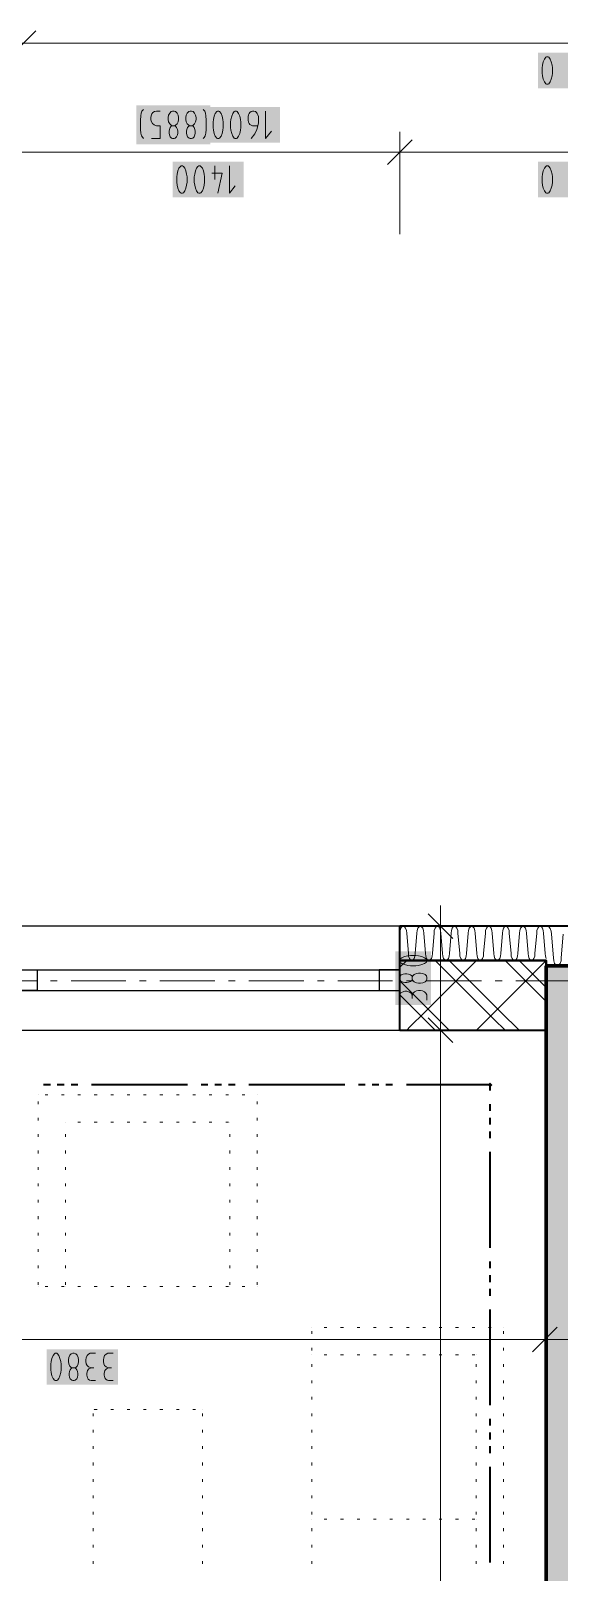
# Model space of a CAD drawing. Header units: millimetres. Extents: x 0 to 594, y 0 to 420.
# Drawn here: x 332.3 to 349.9, y 295.3 to 346.9 of the extents above; entities that cross this region are included whole.
import ezdxf

# ---------------------------------------------------------------- set-up
doc = ezdxf.new("R2010")
doc.units = ezdxf.units.MM
doc.header["$LTSCALE"] = 8
for name, color, linetype in [('PDF_Koty delkove', 7, 'Continuous'), ('PDF_Nabytek', 7, 'Continuous'), ('PDF_Okna', 7, 'Continuous'), ('PDF_Osy hlavni', 7, 'Continuous'), ('PDF_Pozarni useky', 7, 'Continuous'), ('PDF_Steny obvodove nosne', 7, 'Continuous'), ('PDF_Steny sendvic', 7, 'Continuous'), ('PDF_Zatepleni', 7, 'Continuous')]:
    doc.layers.add(name, color=color, linetype=linetype)

msp = doc.modelspace()

# ---------------------------------------------------------------- linework, layer by layer
at = {"layer": 'PDF_Koty delkove', "lineweight": 18}
for points in [[(332.434, 346.921), (331.609, 346.097)], [(527.974, 346.509), (471.922, 346.509), (462.114, 346.509), (428.326, 346.509), (397.232, 346.509), (368.84, 346.509), (332.021, 346.509), (303.629, 346.509), (287.51, 346.509), (267.721, 346.509), (262.8, 346.509)], [(336.037, 343.317), (336.013, 343.347), (335.976, 343.409), (335.952, 343.499), (335.939, 343.622), (335.939, 343.927), (335.952, 344.08), (335.963, 344.171), (335.988, 344.233), (336.037, 344.293)], [(336.306, 343.317), (336.599, 343.317), (336.599, 343.744), (336.476, 343.744), (336.391, 343.775), (336.342, 343.821), (336.294, 343.897), (336.281, 343.957), (336.281, 344.019), (336.294, 344.08), (336.318, 344.14), (336.355, 344.186), (336.403, 344.217), (336.476, 344.233), (336.599, 344.233)], [(336.868, 344.019), (336.868, 343.957), (336.88, 343.881), (336.916, 343.805), (336.965, 343.759), (336.989, 343.744), (337.087, 343.744), (337.112, 343.759), (337.161, 343.805), (337.197, 343.881), (337.21, 343.957), (337.21, 344.019), (337.197, 344.095), (337.161, 344.171), (337.112, 344.217), (337.062, 344.233), (337.014, 344.233), (336.965, 344.217), (336.916, 344.171)], [(336.916, 344.171), (336.88, 344.095), (336.868, 344.019)], [(337.698, 343.759), (337.747, 343.805), (337.783, 343.881), (337.796, 343.957), (337.796, 344.019), (337.783, 344.095), (337.747, 344.171), (337.698, 344.217), (337.649, 344.233), (337.6, 344.233), (337.551, 344.217), (337.502, 344.171), (337.466, 344.095), (337.454, 344.019)], [(338.04, 344.293), (338.089, 344.233), (338.113, 344.171), (338.125, 344.08), (338.138, 343.927), (338.138, 343.622), (338.125, 343.499), (338.1, 343.409), (338.064, 343.347), (338.04, 343.317)], [(339.282, 343.957), (339.258, 344.064), (339.221, 344.156), (339.173, 344.217), (339.148, 344.233), (339.099, 344.233), (339.074, 344.217), (339.026, 344.156), (338.989, 344.064), (338.965, 343.957), (338.953, 343.866)], [(339.856, 343.744), (339.685, 343.744), (339.636, 343.759), (339.6, 343.79), (339.576, 343.821), (339.551, 343.866), (339.539, 343.927), (339.539, 344.049), (339.551, 344.11), (339.576, 344.156), (339.6, 344.186), (339.636, 344.217), (339.685, 344.233), (339.734, 344.233), (339.783, 344.217), (339.82, 344.186), (339.844, 344.156), (339.869, 344.11), (339.881, 344.049), (339.881, 343.835), (339.832, 343.622), (339.759, 343.469), (339.636, 343.317)], [(340.125, 344.233), (340.125, 343.317), (340.32, 343.561)], [(337.087, 343.744), (337.112, 343.728), (337.148, 343.682), (337.172, 343.622), (337.185, 343.561), (337.185, 343.499), (337.172, 343.439), (337.148, 343.377), (337.099, 343.332), (337.062, 343.317), (337.014, 343.317), (336.977, 343.332), (336.928, 343.377), (336.904, 343.439), (336.892, 343.499), (336.892, 343.561), (336.904, 343.622), (336.928, 343.682), (336.965, 343.728), (336.989, 343.744)], [(337.454, 344.019), (337.454, 343.957), (337.466, 343.881), (337.502, 343.805), (337.551, 343.759), (337.575, 343.744), (337.674, 343.744), (337.698, 343.759)], [(337.674, 343.744), (337.698, 343.728), (337.734, 343.682), (337.759, 343.622), (337.771, 343.561), (337.771, 343.499), (337.759, 343.439), (337.734, 343.377), (337.685, 343.332), (337.649, 343.317), (337.6, 343.317), (337.564, 343.332), (337.515, 343.377), (337.49, 343.439), (337.478, 343.499), (337.478, 343.561), (337.49, 343.622), (337.515, 343.682), (337.551, 343.728), (337.575, 343.744)], [(338.953, 343.866), (338.953, 343.682), (338.965, 343.592), (338.989, 343.485), (339.026, 343.393), (339.074, 343.332), (339.099, 343.317), (339.148, 343.317), (339.173, 343.332), (339.221, 343.393), (339.258, 343.485), (339.282, 343.592), (339.295, 343.682), (339.295, 343.866), (339.282, 343.957)], [(345.027, 343.271), (344.202, 342.447)], [(344.615, 343.546), (344.615, 342.859), (344.615, 342.172)], [(415.504, 342.859), (406.391, 342.859), (384.41, 342.859), (378.227, 342.859), (369.069, 342.859), (356.246, 342.859), (344.615, 342.859), (331.792, 342.859), (322.634, 342.859), (316.497, 342.859), (294.516, 342.859), (285.586, 342.859), (269.101, 342.859), (267.721, 342.859), (262.8, 342.859)], [(344.615, 342.859), (344.615, 342.538), (344.615, 340.111)], [(337.494, 341.851), (337.494, 342.034), (337.482, 342.125), (337.457, 342.233), (337.42, 342.324), (337.372, 342.386), (337.347, 342.401), (337.298, 342.401), (337.273, 342.386), (337.225, 342.324), (337.188, 342.233), (337.164, 342.125), (337.151, 342.034)], [(337.151, 342.034), (337.151, 341.851), (337.164, 341.76), (337.188, 341.653), (337.225, 341.561), (337.273, 341.5), (337.298, 341.485), (337.347, 341.485), (337.372, 341.5), (337.42, 341.561), (337.457, 341.653), (337.482, 341.76), (337.494, 341.851)], [(338.326, 342.157), (338.668, 342.157), (338.521, 341.485)], [(338.423, 342.401), (338.423, 341.943)], [(338.913, 342.401), (338.913, 341.485), (339.108, 341.729)], [(349.684, 342.233), (349.647, 342.324), (349.598, 342.386), (349.574, 342.401), (349.525, 342.401), (349.5, 342.386), (349.452, 342.324), (349.415, 342.233), (349.391, 342.125), (349.378, 342.034)], [(349.378, 342.034), (349.378, 341.851), (349.391, 341.76), (349.415, 341.653), (349.452, 341.561), (349.5, 341.5), (349.525, 341.485), (349.574, 341.485), (349.598, 341.5), (349.647, 341.561), (349.684, 341.653), (349.709, 341.76), (349.721, 341.851), (349.721, 342.034), (349.709, 342.125), (349.684, 342.233)], [(346.391, 316.544), (345.566, 317.368)], [(345.978, 236.313), (345.978, 237.967), (345.978, 238.648), (345.978, 239.923), (345.978, 240.745), (345.978, 246.25), (345.978, 247.67), (345.978, 256.371), (345.978, 257.744), (345.978, 259.072), (345.978, 313.476), (345.978, 316.956), (345.978, 317.643)], [(346.665, 316.956), (345.978, 316.956), (345.292, 316.956)], [(345.031, 315.167), (345.016, 315.143), (344.97, 315.106), (344.91, 315.082), (344.848, 315.069), (344.787, 315.069), (344.726, 315.082), (344.665, 315.106), (344.619, 315.155), (344.605, 315.192), (344.605, 315.24), (344.619, 315.277), (344.665, 315.326), (344.726, 315.351), (344.787, 315.363), (344.848, 315.363), (344.91, 315.351), (344.97, 315.326), (345.016, 315.29), (345.031, 315.265)], [(345.306, 315.387), (345.245, 315.387), (345.169, 315.375), (345.093, 315.339), (345.047, 315.29), (345.031, 315.265), (345.031, 315.167), (345.047, 315.143), (345.093, 315.094), (345.169, 315.057), (345.245, 315.044), (345.306, 315.044), (345.382, 315.057), (345.459, 315.094), (345.505, 315.143), (345.521, 315.192), (345.521, 315.24), (345.505, 315.29), (345.459, 315.339), (345.382, 315.375), (345.306, 315.387)], [(344.605, 314.482), (344.605, 314.629), (344.619, 314.678), (344.65, 314.727), (344.696, 314.752), (344.787, 314.776), (344.848, 314.776), (344.94, 314.752), (345.001, 314.702), (345.031, 314.629), (345.031, 314.531)], [(345.521, 314.482), (345.521, 314.653), (345.489, 314.714), (345.444, 314.763), (345.368, 314.788), (345.306, 314.8), (345.245, 314.8), (345.169, 314.788), (345.108, 314.763), (345.063, 314.714), (345.031, 314.629)], [(346.391, 313.063), (345.566, 313.888)], [(346.665, 313.476), (345.978, 313.476), (345.292, 313.476)], [(349.881, 303.531), (349.057, 302.706)], [(349.469, 303.805), (349.469, 303.118), (349.469, 302.432)], [(527.974, 303.118), (524.585, 303.118), (523.377, 303.118), (487.217, 303.118), (484.744, 303.118), (466.949, 303.118), (447.738, 303.118), (447.651, 303.118), (445.178, 303.118), (439.694, 303.118), (409.093, 303.118), (407.169, 303.118), (383.677, 303.118), (382.349, 303.118), (351.392, 303.118), (349.469, 303.118), (318.512, 303.118), (317.184, 303.118), (293.692, 303.118), (291.769, 303.118), (268.276, 303.118), (266.948, 303.118), (235.992, 303.118), (234.068, 303.118)], [(332.938, 302.293), (332.938, 302.11), (332.951, 302.019), (332.975, 301.912), (333.012, 301.821), (333.06, 301.759), (333.085, 301.745), (333.134, 301.745), (333.159, 301.759), (333.207, 301.821), (333.244, 301.912), (333.269, 302.019), (333.281, 302.11), (333.281, 302.293), (333.269, 302.385), (333.244, 302.492), (333.207, 302.584), (333.159, 302.645), (333.134, 302.661), (333.085, 302.661)], [(333.085, 302.661), (333.06, 302.645), (333.012, 302.584), (332.975, 302.492), (332.951, 302.385), (332.938, 302.293)], [(333.526, 302.446), (333.526, 302.385), (333.538, 302.309), (333.574, 302.233), (333.623, 302.187), (333.647, 302.171), (333.746, 302.171), (333.77, 302.187), (333.819, 302.233), (333.856, 302.309), (333.868, 302.385), (333.868, 302.446), (333.856, 302.522), (333.819, 302.599), (333.77, 302.645), (333.721, 302.661), (333.672, 302.661), (333.623, 302.645), (333.574, 302.599), (333.538, 302.522), (333.526, 302.446)], [(334.43, 302.661), (334.259, 302.661), (334.199, 302.629), (334.149, 302.584), (334.125, 302.508), (334.113, 302.446), (334.113, 302.385), (334.125, 302.309), (334.149, 302.248), (334.199, 302.203), (334.284, 302.171)], [(335.018, 302.661), (334.847, 302.661), (334.786, 302.629), (334.736, 302.584), (334.712, 302.508), (334.7, 302.446), (334.7, 302.385), (334.712, 302.309), (334.736, 302.248), (334.786, 302.203), (334.871, 302.171)], [(333.746, 302.171), (333.77, 302.156), (333.807, 302.11), (333.831, 302.05), (333.843, 301.988), (333.843, 301.927), (333.831, 301.866), (333.807, 301.805), (333.757, 301.759), (333.721, 301.745), (333.672, 301.745), (333.636, 301.759), (333.586, 301.805), (333.562, 301.866), (333.55, 301.927), (333.55, 301.988), (333.562, 302.05), (333.586, 302.11), (333.623, 302.156), (333.647, 302.171)], [(334.43, 301.745), (334.284, 301.745), (334.234, 301.759), (334.186, 301.79), (334.161, 301.836), (334.137, 301.927), (334.137, 301.988), (334.161, 302.08), (334.21, 302.141), (334.284, 302.171), (334.381, 302.171)], [(335.018, 301.745), (334.871, 301.745), (334.822, 301.759), (334.773, 301.79), (334.748, 301.836), (334.724, 301.927), (334.724, 301.988), (334.748, 302.08), (334.797, 302.141), (334.871, 302.171), (334.968, 302.171)]]:
    msp.add_lwpolyline(points, dxfattribs=at)
for points in [[(349.378, 345.684), (349.378, 345.501), (349.391, 345.41), (349.415, 345.303), (349.452, 345.211), (349.5, 345.15), (349.525, 345.135), (349.574, 345.135), (349.599, 345.15), (349.647, 345.211), (349.684, 345.303), (349.709, 345.41), (349.721, 345.501), (349.721, 345.684), (349.709, 345.776), (349.684, 345.883), (349.647, 345.974), (349.599, 346.036), (349.574, 346.051), (349.525, 346.051), (349.5, 346.036), (349.452, 345.974), (349.415, 345.883), (349.391, 345.776)], [(338.367, 343.866), (338.367, 343.682), (338.379, 343.592), (338.403, 343.485), (338.44, 343.393), (338.488, 343.332), (338.513, 343.317), (338.561, 343.317), (338.586, 343.332), (338.635, 343.393), (338.671, 343.485), (338.696, 343.592), (338.709, 343.682), (338.709, 343.866), (338.696, 343.957), (338.671, 344.064), (338.635, 344.156), (338.586, 344.217), (338.561, 344.233), (338.513, 344.233), (338.488, 344.217), (338.44, 344.156), (338.403, 344.064), (338.379, 343.957)], [(337.738, 342.034), (337.738, 341.851), (337.751, 341.76), (337.775, 341.653), (337.812, 341.561), (337.86, 341.5), (337.885, 341.485), (337.934, 341.485), (337.959, 341.5), (338.007, 341.561), (338.044, 341.653), (338.069, 341.76), (338.081, 341.851), (338.081, 342.034), (338.069, 342.125), (338.044, 342.233), (338.007, 342.324), (337.959, 342.386), (337.934, 342.401), (337.885, 342.401), (337.86, 342.386), (337.812, 342.324), (337.775, 342.233), (337.751, 342.125)], [(345.153, 315.974), (344.97, 315.974), (344.879, 315.962), (344.772, 315.938), (344.681, 315.901), (344.619, 315.852), (344.605, 315.828), (344.605, 315.779), (344.619, 315.754), (344.681, 315.706), (344.772, 315.669), (344.879, 315.644), (344.97, 315.632), (345.153, 315.632), (345.245, 315.644), (345.352, 315.669), (345.444, 315.706), (345.505, 315.754), (345.521, 315.779), (345.521, 315.828), (345.505, 315.852), (345.444, 315.901), (345.352, 315.938), (345.245, 315.962)]]:
    msp.add_lwpolyline(points, close=True, dxfattribs=at)
at = {"layer": 'PDF_Koty delkove', "color": 7, "lineweight": 18, "true_color": 0xffffff, "transparency": 33554559}
for points in [[(351.62, 346.189), (349.241, 346.189), (351.62, 344.998), (349.241, 344.998)], [(338.275, 344.431), (335.802, 344.431), (338.275, 343.119), (335.802, 343.119)], [(340.605, 344.37), (338.229, 344.37), (340.605, 343.18), (338.229, 343.18)], [(339.393, 342.538), (337.014, 342.538), (339.393, 341.348), (337.014, 341.348)], [(351.62, 342.538), (349.241, 342.538), (351.62, 341.348), (349.241, 341.348)], [(345.658, 314.32), (345.658, 316.111), (344.467, 314.32), (344.467, 316.111)], [(335.18, 302.798), (332.801, 302.798), (335.18, 301.607), (332.801, 301.607)]]:
    msp.add_solid(points, dxfattribs=at)
at = {"layer": 'PDF_Nabytek', "lineweight": 13}
for points in [[(332.517, 311.31), (332.517, 311.31)], [(332.517, 311.31), (332.517, 311.31)], [(332.517, 311.001), (332.517, 311.092)], [(332.835, 311.31), (332.743, 311.31)], [(333.384, 311.31), (333.293, 311.31)], [(333.934, 311.31), (333.842, 311.31)], [(334.483, 311.31), (334.392, 311.31)], [(335.033, 311.31), (334.941, 311.31)], [(335.582, 311.31), (335.491, 311.31)], [(336.132, 311.31), (336.04, 311.31)], [(336.681, 311.31), (336.59, 311.31)], [(337.231, 311.31), (337.139, 311.31)], [(337.78, 311.31), (337.689, 311.31)], [(338.33, 311.31), (338.238, 311.31)], [(338.88, 311.31), (338.788, 311.31)], [(339.429, 311.31), (339.337, 311.31)], [(339.844, 311.31), (339.844, 311.31)], [(339.844, 311.31), (339.844, 311.31)], [(339.844, 311.001), (339.844, 311.092)], [(332.517, 310.451), (332.517, 310.543)], [(333.433, 310.394), (333.433, 310.394)], [(333.433, 310.394), (333.433, 310.394)], [(333.934, 310.394), (333.842, 310.394)], [(334.483, 310.394), (334.392, 310.394)], [(335.033, 310.394), (334.941, 310.394)], [(335.582, 310.394), (335.491, 310.394)], [(336.132, 310.394), (336.04, 310.394)], [(336.681, 310.394), (336.59, 310.394)], [(337.231, 310.394), (337.139, 310.394)], [(337.78, 310.394), (337.689, 310.394)], [(338.33, 310.394), (338.238, 310.394)], [(338.88, 310.394), (338.788, 310.394)], [(338.928, 310.394), (338.928, 310.394)], [(338.928, 310.394), (338.928, 310.394)], [(339.844, 310.451), (339.844, 310.543)], [(332.517, 309.901), (332.517, 309.993)], [(333.433, 309.901), (333.433, 309.993)], [(338.928, 309.901), (338.928, 309.993)], [(339.844, 309.901), (339.844, 309.993)], [(332.517, 309.352), (332.517, 309.444)], [(333.433, 309.352), (333.433, 309.444)], [(338.928, 309.352), (338.928, 309.444)], [(339.844, 309.352), (339.844, 309.444)], [(332.517, 308.802), (332.517, 308.894)], [(333.433, 308.802), (333.433, 308.894)], [(338.928, 308.802), (338.928, 308.894)], [(339.844, 308.802), (339.844, 308.894)], [(332.517, 308.253), (332.517, 308.344)], [(333.433, 308.253), (333.433, 308.344)], [(338.928, 308.253), (338.928, 308.344)], [(339.844, 308.253), (339.844, 308.344)], [(332.517, 307.703), (332.517, 307.795)], [(333.433, 307.703), (333.433, 307.795)], [(338.928, 307.703), (338.928, 307.795)], [(339.844, 307.703), (339.844, 307.795)], [(332.517, 307.154), (332.517, 307.245)], [(333.433, 307.154), (333.433, 307.245)], [(338.928, 307.154), (338.928, 307.245)], [(339.844, 307.154), (339.844, 307.245)], [(332.517, 306.604), (332.517, 306.696)], [(333.433, 306.604), (333.433, 306.696)], [(338.928, 306.604), (338.928, 306.696)], [(339.844, 306.604), (339.844, 306.696)], [(332.517, 306.055), (332.517, 306.146)], [(333.433, 306.055), (333.433, 306.146)], [(338.928, 306.055), (338.928, 306.146)], [(339.844, 306.055), (339.844, 306.146)], [(332.517, 305.505), (332.517, 305.597)], [(333.433, 305.505), (333.433, 305.597)], [(338.928, 305.505), (338.928, 305.597)], [(339.844, 305.505), (339.844, 305.597)], [(332.517, 304.956), (332.517, 305.047)], [(332.517, 304.898), (332.517, 304.898)], [(332.517, 304.898), (332.517, 304.898)], [(332.835, 304.898), (332.743, 304.898)], [(333.384, 304.898), (333.293, 304.898)], [(333.433, 304.956), (333.433, 305.047)], [(333.433, 304.898), (333.433, 304.898)], [(333.934, 304.898), (333.842, 304.898)], [(334.483, 304.898), (334.392, 304.898)], [(335.033, 304.898), (334.941, 304.898)], [(335.582, 304.898), (335.491, 304.898)], [(336.132, 304.898), (336.04, 304.898)], [(336.681, 304.898), (336.59, 304.898)], [(337.231, 304.898), (337.139, 304.898)], [(337.78, 304.898), (337.689, 304.898)], [(338.33, 304.898), (338.238, 304.898)], [(338.88, 304.898), (338.788, 304.898)], [(338.928, 304.956), (338.928, 305.047)], [(338.928, 304.898), (338.928, 304.898)], [(339.429, 304.898), (339.337, 304.898)], [(339.844, 304.956), (339.844, 305.047)], [(339.844, 304.898), (339.844, 304.898)], [(339.844, 304.898), (339.844, 304.898)], [(341.676, 303.525), (341.676, 303.525)], [(341.676, 303.525), (341.676, 303.525)], [(341.676, 303.307), (341.676, 303.399)], [(342.177, 303.525), (342.085, 303.525)], [(342.726, 303.525), (342.635, 303.525)], [(343.276, 303.525), (343.184, 303.525)], [(343.825, 303.525), (343.734, 303.525)], [(344.375, 303.525), (344.283, 303.525)], [(344.924, 303.525), (344.833, 303.525)], [(345.474, 303.525), (345.382, 303.525)], [(346.023, 303.525), (345.932, 303.525)], [(346.573, 303.525), (346.481, 303.525)], [(347.122, 303.525), (347.031, 303.525)], [(347.672, 303.525), (347.58, 303.525)], [(348.087, 303.525), (348.087, 303.525)], [(348.087, 303.525), (348.087, 303.525)], [(348.087, 303.307), (348.087, 303.399)], [(341.676, 302.758), (341.676, 302.849)], [(348.087, 302.758), (348.087, 302.849)], [(341.676, 302.609), (341.676, 302.609)], [(341.676, 302.208), (341.676, 302.3)], [(342.177, 302.609), (342.085, 302.609)], [(342.726, 302.609), (342.635, 302.609)], [(343.276, 302.609), (343.184, 302.609)], [(343.825, 302.609), (343.734, 302.609)], [(344.375, 302.609), (344.283, 302.609)], [(344.924, 302.609), (344.833, 302.609)], [(345.474, 302.609), (345.382, 302.609)], [(346.023, 302.609), (345.932, 302.609)], [(346.573, 302.609), (346.481, 302.609)], [(347.122, 302.609), (347.031, 302.609)], [(347.171, 302.609), (347.171, 302.609)], [(347.171, 302.609), (347.171, 302.609)], [(347.171, 302.208), (347.171, 302.3)], [(348.087, 302.208), (348.087, 302.3)], [(341.676, 301.659), (341.676, 301.75)], [(347.171, 301.659), (347.171, 301.75)], [(348.087, 301.659), (348.087, 301.75)], [(334.349, 300.777), (334.349, 300.777)], [(334.349, 300.777), (334.349, 300.777)], [(334.483, 300.777), (334.392, 300.777)], [(335.033, 300.777), (334.941, 300.777)], [(335.582, 300.777), (335.491, 300.777)], [(336.132, 300.777), (336.04, 300.777)], [(336.681, 300.777), (336.59, 300.777)], [(337.231, 300.777), (337.139, 300.777)], [(337.78, 300.777), (337.689, 300.777)], [(338.013, 300.777), (338.013, 300.777)], [(338.013, 300.777), (338.013, 300.777)], [(341.676, 301.109), (341.676, 301.201)], [(347.171, 301.109), (347.171, 301.201)], [(348.087, 301.109), (348.087, 301.201)], [(334.349, 300.56), (334.349, 300.651)], [(338.013, 300.56), (338.013, 300.651)], [(341.676, 300.56), (341.676, 300.651)], [(347.171, 300.56), (347.171, 300.651)], [(348.087, 300.56), (348.087, 300.651)], [(334.349, 300.01), (334.349, 300.102)], [(338.013, 300.01), (338.013, 300.102)], [(341.676, 300.01), (341.676, 300.102)], [(347.171, 300.01), (347.171, 300.102)], [(348.087, 300.01), (348.087, 300.102)], [(334.349, 299.46), (334.349, 299.552)], [(338.013, 299.46), (338.013, 299.552)], [(341.676, 299.46), (341.676, 299.552)], [(347.171, 299.46), (347.171, 299.552)], [(348.087, 299.46), (348.087, 299.552)], [(334.349, 298.911), (334.349, 299.003)], [(338.013, 298.911), (338.013, 299.003)], [(341.676, 298.911), (341.676, 299.003)], [(347.171, 298.911), (347.171, 299.003)], [(348.087, 298.911), (348.087, 299.003)], [(334.349, 298.361), (334.349, 298.453)], [(338.013, 298.361), (338.013, 298.453)], [(341.676, 298.361), (341.676, 298.453)], [(347.171, 298.361), (347.171, 298.453)], [(348.087, 298.361), (348.087, 298.453)], [(334.349, 297.812), (334.349, 297.903)], [(338.013, 297.812), (338.013, 297.903)], [(341.676, 297.812), (341.676, 297.903)], [(347.171, 297.812), (347.171, 297.903)], [(348.087, 297.812), (348.087, 297.903)], [(334.349, 297.262), (334.349, 297.354)], [(338.013, 297.262), (338.013, 297.354)], [(341.676, 297.262), (341.676, 297.354)], [(347.171, 297.262), (347.171, 297.354)], [(348.087, 297.262), (348.087, 297.354)], [(334.349, 296.713), (334.349, 296.804)], [(338.013, 296.713), (338.013, 296.804)], [(341.676, 297.113), (341.676, 297.113)], [(341.676, 296.713), (341.676, 296.804)], [(342.177, 297.113), (342.085, 297.113)], [(342.726, 297.113), (342.635, 297.113)], [(343.276, 297.113), (343.184, 297.113)], [(343.825, 297.113), (343.734, 297.113)], [(344.375, 297.113), (344.283, 297.113)], [(344.924, 297.113), (344.833, 297.113)], [(345.474, 297.113), (345.382, 297.113)], [(346.023, 297.113), (345.932, 297.113)], [(346.573, 297.113), (346.481, 297.113)], [(347.122, 297.113), (347.031, 297.113)], [(347.171, 297.113), (347.171, 297.113)], [(347.171, 296.713), (347.171, 296.804)], [(348.087, 296.713), (348.087, 296.804)], [(334.349, 296.163), (334.349, 296.255)], [(338.013, 296.163), (338.013, 296.255)], [(341.676, 296.163), (341.676, 296.255)], [(347.171, 296.163), (347.171, 296.255)], [(348.087, 296.163), (348.087, 296.255)], [(334.349, 295.614), (334.349, 295.705)], [(338.013, 295.614), (338.013, 295.705)], [(341.676, 295.614), (341.676, 295.705)], [(347.171, 295.614), (347.171, 295.705)], [(348.087, 295.614), (348.087, 295.705)]]:
    msp.add_lwpolyline(points, dxfattribs=at)
at = {"layer": 'PDF_Okna', "lineweight": 25}
for points in [[(344.615, 316.956), (331.792, 316.956)], [(331.792, 315.49), (344.615, 315.49)], [(331.792, 314.804), (344.615, 314.804)], [(331.792, 313.476), (344.615, 313.476)]]:
    msp.add_lwpolyline(points, dxfattribs=at)
for points in [[(331.792, 315.49), (332.479, 315.49), (332.479, 314.804), (331.792, 314.804)], [(344.615, 315.49), (343.928, 315.49), (343.928, 314.804), (344.615, 314.804)]]:
    msp.add_lwpolyline(points, close=True, dxfattribs=at)
at = {"layer": 'PDF_Osy hlavni', "lineweight": 18}
for points in [[(332.468, 315.124), (330.637, 315.124)], [(333.155, 315.124), (332.926, 315.124)], [(335.445, 315.124), (333.613, 315.124)], [(336.132, 315.124), (335.903, 315.124)], [(338.422, 315.124), (336.59, 315.124)], [(339.109, 315.124), (338.88, 315.124)], [(341.398, 315.124), (339.566, 315.124)], [(342.085, 315.124), (341.856, 315.124)], [(344.375, 315.124), (342.543, 315.124)], [(345.062, 315.124), (344.833, 315.124)], [(347.351, 315.124), (345.52, 315.124)], [(348.038, 315.124), (347.809, 315.124)], [(350.328, 315.124), (348.496, 315.124)]]:
    msp.add_lwpolyline(points, dxfattribs=at)
at = {"layer": 'PDF_Pozarni useky', "lineweight": 35}
for points in [[(332.926, 311.644), (332.697, 311.644)], [(333.384, 311.644), (333.155, 311.644)], [(333.842, 311.644), (333.613, 311.644)], [(337.506, 311.644), (334.3, 311.644)], [(338.193, 311.644), (337.964, 311.644)], [(338.651, 311.644), (338.422, 311.644)], [(339.109, 311.644), (338.88, 311.644)], [(342.772, 311.644), (339.566, 311.644)], [(343.459, 311.644), (343.23, 311.644)], [(343.917, 311.644), (343.688, 311.644)], [(344.375, 311.644), (344.146, 311.644)], [(347.637, 311.458), (347.637, 311.644), (344.833, 311.644)], [(347.637, 310.772), (347.637, 311.001)], [(347.637, 310.314), (347.637, 310.543)], [(347.637, 309.856), (347.637, 310.085)], [(347.637, 306.192), (347.637, 309.398)], [(347.637, 305.505), (347.637, 305.734)], [(347.637, 305.047), (347.637, 305.276)], [(347.637, 304.589), (347.637, 304.818)], [(347.637, 300.926), (347.637, 304.131)], [(347.637, 300.239), (347.637, 300.468)], [(347.637, 299.781), (347.637, 300.01)], [(347.637, 299.323), (347.637, 299.552)], [(347.637, 295.66), (347.637, 298.865)]]:
    msp.add_lwpolyline(points, dxfattribs=at)
at = {"layer": 'PDF_Pozarni useky', "lineweight": 35, "transparency": 33554559}
for points in [[(347.717, 311.644), (347.637, 311.564), (347.637, 311.724), (347.557, 311.644)], [(347.637, 311.564), (347.557, 311.644), (347.717, 311.644), (347.637, 311.724)]]:
    msp.add_solid(points, dxfattribs=at)
at = {"layer": 'PDF_Steny obvodove nosne', "lineweight": 70}
msp.add_lwpolyline([(349.515, 315.628), (349.515, 313.476), (349.515, 247.67), (349.515, 238.648), (349.515, 236.45), (351.346, 236.45), (351.346, 238.648), (351.346, 247.67), (351.346, 313.476), (351.346, 315.628)], close=True, dxfattribs=at)
at = {"layer": 'PDF_Steny obvodove nosne', "color": 9, "lineweight": 9, "true_color": 0xc0c0c0, "transparency": 33554559}
msp.add_solid([(349.515, 315.628), (349.515, 236.45), (351.346, 315.628), (351.346, 236.45)], dxfattribs=at)
at = {"layer": 'PDF_Steny sendvic', "lineweight": 35}
for points in [[(349.515, 316.956), (344.615, 316.956)], [(344.615, 315.811), (344.615, 316.956)], [(344.615, 313.476), (344.615, 314.804), (344.615, 315.49), (344.615, 315.811)], [(344.615, 313.476), (349.469, 313.476), (349.515, 313.476), (349.515, 315.628), (349.515, 315.811), (344.615, 315.811)], [(344.615, 315.811), (349.515, 315.811)]]:
    msp.add_lwpolyline(points, dxfattribs=at)
at = {"layer": 'PDF_Steny sendvic', "lineweight": 9}
for points in [[(344.648, 316.889), (344.623, 316.815), (344.615, 316.727)], [(344.729, 316.956), (344.685, 316.938), (344.648, 316.889)], [(344.844, 316.727), (344.835, 316.815), (344.81, 316.889), (344.773, 316.938), (344.729, 316.956)], [(345.302, 316.956), (345.258, 316.938), (345.221, 316.889), (345.196, 316.815), (345.187, 316.727)], [(345.416, 316.727), (345.407, 316.815), (345.382, 316.889), (345.345, 316.938), (345.302, 316.956)], [(345.874, 316.956), (345.83, 316.938), (345.793, 316.889), (345.768, 316.815), (345.759, 316.727)], [(345.988, 316.727), (345.98, 316.815), (345.955, 316.889), (345.918, 316.938), (345.874, 316.956)], [(346.446, 316.956), (346.403, 316.938), (346.365, 316.889), (346.341, 316.815), (346.332, 316.727)], [(346.561, 316.727), (346.552, 316.815), (346.527, 316.889), (346.49, 316.938), (346.446, 316.956)], [(347.019, 316.956), (346.975, 316.938), (346.938, 316.889), (346.913, 316.815), (346.904, 316.727)], [(347.133, 316.727), (347.125, 316.815), (347.1, 316.889), (347.063, 316.938), (347.019, 316.956)], [(347.591, 316.956), (347.547, 316.938), (347.51, 316.889), (347.485, 316.815), (347.477, 316.727)], [(347.706, 316.727), (347.697, 316.815), (347.672, 316.889), (347.635, 316.938), (347.591, 316.956)], [(348.164, 316.956), (348.12, 316.938), (348.083, 316.889), (348.058, 316.815), (348.049, 316.727)], [(348.278, 316.727), (348.269, 316.815), (348.245, 316.889), (348.207, 316.938), (348.164, 316.956)], [(348.736, 316.956), (348.692, 316.938), (348.655, 316.889), (348.63, 316.815), (348.622, 316.727)], [(348.851, 316.727), (348.842, 316.815), (348.817, 316.889), (348.78, 316.938), (348.736, 316.956)], [(349.308, 316.956), (349.265, 316.938), (349.228, 316.889), (349.203, 316.815), (349.194, 316.727)], [(349.423, 316.727), (349.414, 316.815), (349.389, 316.889), (349.352, 316.938), (349.308, 316.956)], [(344.844, 316.727), (344.9, 316.04)], [(345.13, 316.04), (345.187, 316.727)], [(345.416, 316.727), (345.473, 316.04)], [(345.703, 316.04), (345.759, 316.727)], [(345.988, 316.727), (346.045, 316.04)], [(346.275, 316.04), (346.332, 316.727)], [(346.561, 316.727), (346.618, 316.04)], [(346.848, 316.04), (346.904, 316.727)], [(347.133, 316.727), (347.19, 316.04)], [(347.42, 316.04), (347.477, 316.727)], [(347.706, 316.727), (347.762, 316.04)], [(347.993, 316.04), (348.049, 316.727)], [(348.278, 316.727), (348.335, 316.04)], [(348.565, 316.04), (348.622, 316.727)], [(348.851, 316.727), (348.907, 316.04)], [(349.137, 316.04), (349.194, 316.727)], [(349.423, 316.727), (349.48, 316.04)], [(344.615, 315.582), (344.844, 315.811)], [(344.844, 313.476), (344.965, 313.597), (345.439, 314.071), (347.179, 315.811)], [(344.9, 316.04), (344.909, 315.952), (344.934, 315.877), (344.971, 315.827), (345.003, 315.811)], [(345.027, 315.811), (345.059, 315.827), (345.097, 315.877), (345.122, 315.952), (345.13, 316.04)], [(345.13, 316.04), (345.13, 316.04)], [(345.473, 316.04), (345.481, 315.952), (345.506, 315.877), (345.544, 315.827), (345.576, 315.811)], [(345.6, 315.811), (345.632, 315.827), (345.669, 315.877), (345.694, 315.952), (345.703, 316.04)], [(345.703, 316.04), (345.703, 316.04)], [(348.136, 313.476), (347.775, 313.837), (347.541, 314.071), (347.229, 314.383), (345.801, 315.811)], [(346.045, 316.04), (346.054, 315.952), (346.079, 315.877), (346.116, 315.827), (346.148, 315.811)], [(346.172, 315.811), (346.204, 315.827), (346.242, 315.877), (346.266, 315.952), (346.275, 316.04)], [(348.603, 313.476), (348.008, 314.071), (347.775, 314.304), (347.576, 314.503), (346.268, 315.811)], [(346.275, 316.04), (346.275, 316.04)], [(346.618, 316.04), (346.626, 315.952), (346.651, 315.877), (346.689, 315.827), (346.721, 315.811)], [(346.745, 315.811), (346.777, 315.827), (346.814, 315.877), (346.839, 315.952), (346.848, 316.04)], [(346.848, 316.04), (346.848, 316.04)], [(347.179, 313.476), (347.775, 314.071), (348.542, 314.838), (349.515, 315.811)], [(347.19, 316.04), (347.199, 315.952), (347.224, 315.877), (347.261, 315.827), (347.293, 315.811)], [(347.317, 315.811), (347.349, 315.827), (347.386, 315.877), (347.411, 315.952), (347.42, 316.04)], [(347.42, 316.04), (347.42, 316.04)], [(347.762, 316.04), (347.771, 315.952)], [(347.771, 315.952), (347.796, 315.877), (347.833, 315.827), (347.865, 315.811)], [(347.889, 315.811), (347.921, 315.827), (347.959, 315.877)], [(347.959, 315.877), (347.984, 315.952), (347.993, 316.04)], [(347.993, 316.04), (347.993, 316.04)], [(349.515, 314.433), (348.963, 314.984), (348.136, 315.811)], [(348.335, 316.04), (348.344, 315.952), (348.369, 315.877), (348.406, 315.827), (348.438, 315.811)], [(348.462, 315.811), (348.494, 315.827), (348.531, 315.877), (348.556, 315.952), (348.565, 316.04)], [(348.565, 316.04), (348.565, 316.04)], [(349.515, 314.9), (349.31, 315.105), (348.603, 315.811)], [(348.907, 316.04), (348.916, 315.952), (348.941, 315.877), (348.978, 315.827), (349.01, 315.811)], [(349.034, 315.811), (349.066, 315.827), (349.104, 315.877), (349.129, 315.952), (349.137, 316.04)], [(349.137, 316.04), (349.137, 316.04)], [(349.48, 316.04), (349.488, 315.952), (349.513, 315.877), (349.515, 315.875)], [(346.268, 313.476), (345.842, 313.901), (345.673, 314.071), (345.439, 314.304), (344.615, 315.129)], [(345.801, 313.476), (345.495, 313.781), (345.439, 313.837), (345.205, 314.071), (344.615, 314.662)], [(349.515, 313.476), (349.515, 313.476)]]:
    msp.add_lwpolyline(points, dxfattribs=at)
at = {"layer": 'PDF_Steny sendvic', "lineweight": 9, "transparency": 33554559}
for points in [[(344.615, 316.748), (344.635, 316.727), (344.615, 316.706)], [(345.187, 316.706), (345.166, 316.727), (345.208, 316.727), (345.187, 316.748)], [(345.759, 316.706), (345.739, 316.727), (345.78, 316.727), (345.759, 316.748)], [(346.332, 316.706), (346.311, 316.727), (346.353, 316.727), (346.332, 316.748)], [(346.904, 316.706), (346.884, 316.727), (346.925, 316.727), (346.904, 316.748)], [(347.477, 316.706), (347.456, 316.727), (347.497, 316.727), (347.477, 316.748)], [(348.049, 316.706), (348.029, 316.727), (348.07, 316.727), (348.049, 316.748)], [(348.622, 316.706), (348.601, 316.727), (348.642, 316.727), (348.622, 316.748)], [(349.194, 316.706), (349.173, 316.727), (349.215, 316.727), (349.194, 316.748)], [(345.439, 314.05), (345.418, 314.071), (345.46, 314.071), (345.439, 314.091)], [(347.775, 314.05), (347.754, 314.071), (347.795, 314.071), (347.775, 314.091)]]:
    msp.add_solid(points, dxfattribs=at)
at = {"layer": 'PDF_Zatepleni', "lineweight": 9}
for points in [[(349.54, 316.956), (349.515, 316.943)], [(349.568, 316.956), (349.605, 316.937), (349.648, 316.879), (349.677, 316.792), (349.687, 316.69), (349.753, 315.893), (349.763, 315.792), (349.792, 315.706), (349.835, 315.648), (349.886, 315.628), (349.936, 315.648), (349.98, 315.706), (350.008, 315.792), (350.018, 315.893), (350.084, 316.69)]]:
    msp.add_lwpolyline(points, dxfattribs=at)
at = {"layer": 'PDF_Zatepleni', "lineweight": 35}
for points in [[(351.346, 316.956), (349.515, 316.956)], [(349.515, 315.811), (349.515, 315.628), (351.346, 315.628), (351.346, 315.811)]]:
    msp.add_lwpolyline(points, dxfattribs=at)

doc.saveas('drawing.dxf')
